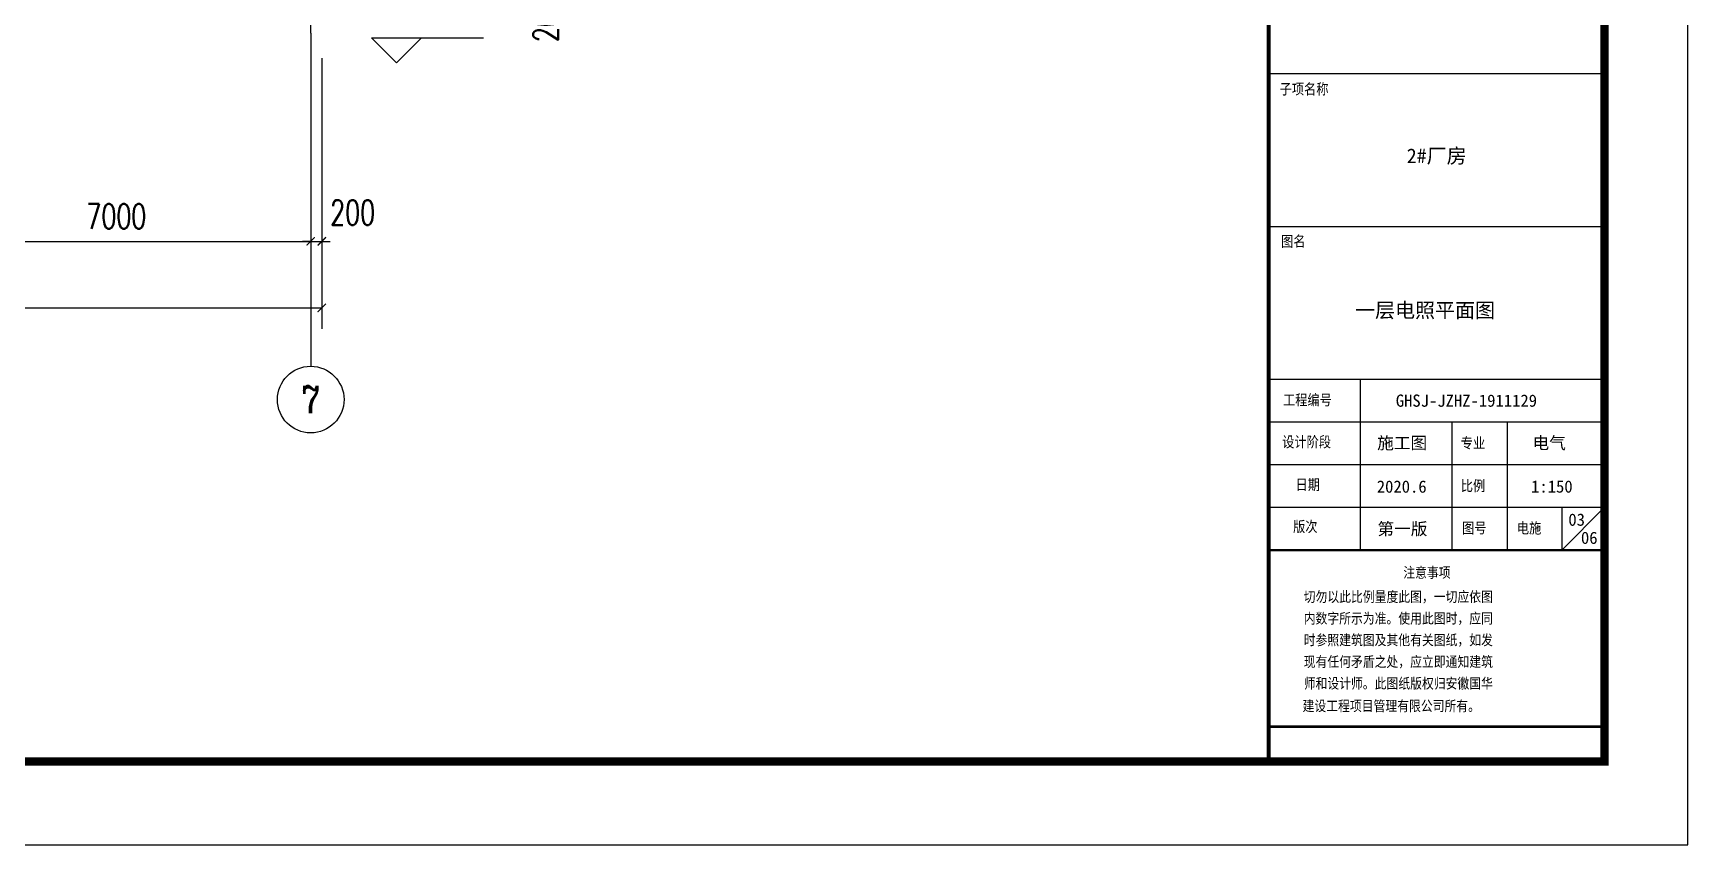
# Model space of a CAD drawing. Extents: x 33088 to 140010, y 13737 to 369010.
# Drawn here: x 92590 to 122393, y 212556 to 227176 of the extents above; entities that cross this region are included whole.
import ezdxf
from ezdxf.enums import TextEntityAlignment as Align

# ---------------------------------------------------------------- set-up
doc = ezdxf.new("R2010")
doc.units = 0
doc.header["$LTSCALE"] = 1000
doc.header["$MEASUREMENT"] = 0
doc.linetypes.add('DOTE', pattern=[2.42, 2, -0.2, 0.02, -0.2])
doc.layers.get('0').update_dxf_attribs({"linetype": 'CONTINUOUS'})
doc.layers.get('DEFPOINTS').update_dxf_attribs({"linetype": 'CONTINUOUS'})
for name, color, linetype in [('1', 7, 'CONTINUOUS'), ('AXIS', 3, 'CONTINUOUS'), ('AXIS_TEXT', 7, 'CONTINUOUS'), ('DIM_ELEV', 3, 'CONTINUOUS'), ('DOTE', 1, 'DOTE'), ('PP-PM-TK', 7, 'CONTINUOUS'), ('PUB_TEXT', 7, 'CONTINUOUS'), ('PUB_TITLE', 4, 'CONTINUOUS')]:
    doc.layers.add(name, color=color, linetype=linetype)
doc.styles.add('-黑体', font='simhei.ttf', dxfattribs={"width": 0.8})
doc.styles.add('_TCH_AXIS', font='COMPLEX', dxfattribs={"bigfont": 'GBCBIG'})
doc.styles.add('COMPLEX', font='COMPLEX')
doc.styles.add('DIM_FONT', font='SIMPLEX', dxfattribs={"width": 0.7, "bigfont": 'GBCBIG'})
doc.styles.add('TQ', font='txt.shx', dxfattribs={"width": 0.8, "bigfont": 'hztxt.shx'})
doc.dimstyles.new('DIMN150', dxfattribs={"dimscale": 1.5, "dimtxt": 300, "dimasz": 100, "dimexe": 250, "dimexo": 300, "dimgap": 150, "dimtad": 1, "dimdec": 0, "dimzin": 0, "dimtxsty": 'DIM_FONT', "dimblk": 'ARCHTICK', "dimcen": 0.09, "dimclrt": 7, "dimazin": 3, "dimtfac": 1, "dimtdec": 0, "dimtix": 1, "dimtmove": 0, "dimatfit": 3, "dimtolj": 1, "dimtzin": 0})

# ---------------------------------------------------------------- blocks, each defined once
blk = doc.blocks.new('_AXISO')
blk.add_circle((0, 0), 0.5)
at = {"layer": 'AXIS_TEXT', "style": 'COMPLEX', "width": 1.041667}
blk.add_attdef('A', text='', height=0.56, dxfattribs=at).set_placement((-0.25, -0.28), (0.25, -0.28), align=Align.FIT)
blk = doc.blocks.new('_ARCHTICK')
at = {"color": 0, "linetype": 'BYBLOCK', "const_width": 0.15}
blk.add_lwpolyline([(-0.5, -0.5), (0.5, 0.5)], dxfattribs=at)
blk = doc.blocks.new('*D74')
at = {"layer": 'AXIS', "color": 0}
for p, q in [((165343, 234065), (165343, 229190)), ((207743, 234065), (207743, 229190)), ((165343, 229565), (207743, 229565))]:
    blk.add_line(p, q, dxfattribs=at)
at = {"layer": 'DEFPOINTS', "color": 0}
for p in [(165343, 234515), (207743, 234515), (207743, 229565)]:
    blk.add_point(p, dxfattribs=at)
at = {"layer": 'AXIS', "color": 0, "xscale": 150, "yscale": 150, "zscale": 150, "rotation": 180}
blk.add_blockref('_ARCHTICK', (165343, 229565), dxfattribs=at)
at = {"layer": 'AXIS', "color": 0, "xscale": 150, "yscale": 150, "zscale": 150}
blk.add_blockref('_ARCHTICK', (207743, 229565), dxfattribs=at)
at = {"layer": 'AXIS', "color": 7, "insert": (186543, 230015), "char_height": 450, "attachment_point": 5, "style": 'DIM_FONT'}
blk.add_mtext('\\A1;42400', dxfattribs=at)
blk = doc.blocks.new('*D81')
at = {"layer": 'AXIS', "color": 0}
for p, q in [((200543, 234065), (200543, 230390)), ((207543, 234065), (207543, 230390)), ((200543, 230765), (207543, 230765))]:
    blk.add_line(p, q, dxfattribs=at)
at = {"layer": 'DEFPOINTS', "color": 0}
for p in [(200543, 234515), (207543, 234515), (207543, 230765)]:
    blk.add_point(p, dxfattribs=at)
at = {"layer": 'AXIS', "color": 0, "xscale": 150, "yscale": 150, "zscale": 150, "rotation": 180}
blk.add_blockref('_ARCHTICK', (200543, 230765), dxfattribs=at)
at = {"layer": 'AXIS', "color": 0, "xscale": 150, "yscale": 150, "zscale": 150}
blk.add_blockref('_ARCHTICK', (207543, 230765), dxfattribs=at)
at = {"layer": 'AXIS', "color": 7, "insert": (204043, 231215), "char_height": 450, "attachment_point": 5, "style": 'DIM_FONT'}
blk.add_mtext('\\A1;7000', dxfattribs=at)
blk = doc.blocks.new('*D82')
at = {"layer": 'AXIS', "color": 0}
for p, q in [((207543, 234065), (207543, 230390)), ((207743, 234065), (207743, 230390)), ((207543, 230765), (207393, 230765)), ((207543, 230765), (207743, 230765)), ((207743, 230765), (207893, 230765))]:
    blk.add_line(p, q, dxfattribs=at)
at = {"layer": 'DEFPOINTS', "color": 0}
for p in [(207543, 234515), (207743, 234515), (207743, 230765)]:
    blk.add_point(p, dxfattribs=at)
at = {"layer": 'AXIS', "color": 0, "xscale": 150, "yscale": 150, "zscale": 150}
blk.add_blockref('_ARCHTICK', (207543, 230765), dxfattribs=at)
at = {"layer": 'AXIS', "color": 0, "xscale": 150, "yscale": 150, "zscale": 150, "rotation": 180}
blk.add_blockref('_ARCHTICK', (207743, 230765), dxfattribs=at)
at = {"layer": 'AXIS', "color": 7, "insert": (208298, 231283), "char_height": 450, "attachment_point": 5, "style": 'DIM_FONT'}
blk.add_mtext('\\A1;200', dxfattribs=at)
blk = doc.blocks.new('*D93')
at = {"layer": 'AXIS', "color": 0}
for p, q in [((208993, 235515), (212668, 235515)), ((212293, 235515), (212293, 235665)), ((212293, 235315), (212293, 235515)), ((208993, 235315), (212668, 235315)), ((212293, 235315), (212293, 235165))]:
    blk.add_line(p, q, dxfattribs=at)
at = {"layer": 'DEFPOINTS', "color": 0}
for p in [(208543, 235515), (212293, 235515), (208543, 235315)]:
    blk.add_point(p, dxfattribs=at)
at = {"layer": 'AXIS', "color": 0, "xscale": 150, "yscale": 150, "zscale": 150}
for p, rotation in [((212293, 235515), 270), ((212293, 235315), 90)]:
    blk.add_blockref('_ARCHTICK', p, dxfattribs=dict(at, rotation=rotation))
at = {"layer": 'AXIS', "color": 7, "insert": (211776, 234760), "char_height": 450, "attachment_point": 5, "rotation": 90, "style": 'DIM_FONT'}
blk.add_mtext('\\A1;200', dxfattribs=at)
blk = doc.blocks.new('DF212R')
at = {"layer": 'AXIS', "color": 8}
blk.add_line((207543.5, 234515), (207543.5, 228515), dxfattribs=at)
at = {"layer": 'DIM_ELEV', "color": 8}
for p, q in [((209086, 233977.8), (208636, 234427.8)), ((208636, 234427.8), (210655.8, 234427.8)), ((209086, 233977.8), (209536, 234427.8))]:
    blk.add_line(p, q, dxfattribs=at)
at = {"layer": 'DOTE', "color": 8}
blk.add_line((207543.5, 234515), (207543.5, 271115), dxfattribs=at)
at = {"layer": 'AXIS', "color": 8}
ref = blk.add_blockref('_AXISO', (207543.5, 227915), dxfattribs=dict(at, xscale=1200, yscale=1200, zscale=1200))
ref.add_attrib('A', '7', dxfattribs={"layer": 'AXIS_TEXT', "color": 8, "height": 493.2, "style": '_TCH_AXIS'}).set_placement((207379.1, 227668.5), (207707.9, 227668.5), align=Align.FIT)
for base, p1, p2, angle, picture, middle in [((212293.5, 235515), (208543.5, 235315), (208543.5, 235515), 90, '*D93', (211776, 234760)), ((207743.5, 230765), (207543.5, 234515), (207743.5, 234515), 0, '*D82', (208298.5, 231282.5))]:
    dim = blk.add_linear_dim(base=base, p1=p1, p2=p2, angle=angle, dimstyle='DIMN150', dxfattribs=at)
    dim.commit()
    dim.dimension.update_dxf_attribs({"geometry": picture, "text_midpoint": middle, "dimtype": 161})
for p1, p2, distance, picture, middle in [((165343.5, 234515), (207743.5, 234515), -4950, '*D74', (186543.5, 230015)), ((200543.5, 234515), (207543.5, 234515), -3750, '*D81', (204043.5, 231215))]:
    dim = blk.add_aligned_dim(p1=p1, p2=p2, distance=distance, dimstyle='DIMN150', dxfattribs=at)
    dim.commit()
    dim.dimension.update_dxf_attribs({"geometry": picture, "text_midpoint": middle})

msp = doc.modelspace()

# ---------------------------------------------------------------- linework, layer by layer
at = {"layer": '1'}
for p, q in [((114843, 226446), (120893, 226446)), ((114843, 223696), (120893, 223696))]:
    msp.add_line(p, q, dxfattribs=at)
at = {"layer": '1', "color": 4}
for p, q in [((114843, 220946), (120893, 220946)), ((116493, 220946), (116493, 217866)), ((114843, 220176), (120893, 220176)), ((118143, 220176), (118143, 217866)), ((119138, 220176), (119138, 217866)), ((114843, 219406), (120893, 219406)), ((114843, 218636), (120893, 218636)), ((120893, 218636), (120123, 217866)), ((120123, 218636), (120123, 217866))]:
    msp.add_line(p, q, dxfattribs=at)
at = {"layer": '1', "color": 4, "const_width": 44}
msp.add_lwpolyline([(114843, 217866), (120893, 217866)], dxfattribs=at)
at = {"layer": 'PP-PM-TK', "color": 4}
for points, const_width in [([(114843, 274056), (114843, 214056)], 77), ([(114843, 214685), (120893, 214685)], 44)]:
    msp.add_lwpolyline(points, dxfattribs=dict(at, const_width=const_width))
at = {"layer": 'PUB_TITLE'}
msp.add_lwpolyline([(33293, 212556), (122393, 212556), (122393, 275556), (33293, 275556)], close=True, dxfattribs=at)
at = {"layer": 'PUB_TITLE', "const_width": 150}
msp.add_lwpolyline([(37043, 214056), (120893, 214056), (120893, 274056), (37043, 274056)], close=True, dxfattribs=at)

# ---------------------------------------------------------------- block references
msp.add_blockref('DF212R', (-109954, -7339))

# ---------------------------------------------------------------- texts
at = {"layer": 'PUB_TEXT', "color": 2, "style": 'TQ'}
for s, height, p in [('子项名称', 220, (115040, 226051)), ('图名', 220, (115067, 223309)), ('工程编号', 220, (115101, 220451)), ('设计阶段', 220, (115086, 219696)), ('专业', 220, (118303, 219677)), ('日期', 220, (115326, 218926)), ('比例', 220, (118303, 218907)), ('版次', 220, (115283, 218171)), ('图号', 220, (118327, 218146)), ('电施', 220, (119313, 218145)), ('注意事项', 213, (117267, 217347)), ('切勿以此比例量度此图，一切应依图', 212.96, (115474, 216911)), ('内数字所示为准。使用此图时，应同', 212.96, (115474, 216522)), ('时参照建筑图及其他有关图纸，如发', 212.96, (115474, 216132)), ('现有任何矛盾之处，应立即通知建筑', 212.96, (115474, 215741)), ('师和设计师。此图纸版权归安徽国华', 212.96, (115474, 215351)), ('建设工程项目管理有限公司所有。', 212.96, (115454, 214945))]:
    msp.add_text(s, height=height, dxfattribs=at).set_placement(p)
at = {"layer": 'PUB_TITLE', "color": 255, "style": '-黑体'}
for s, height, p in [('2#厂房', 264, (117329, 224834)), ('GHSJ-JZHZ-1911129', 220, (117132, 220447)), ('施工图', 220, (116798, 219685)), ('电气', 220, (119595, 219685)), ('2020.6', 220, (116790, 218899)), ('1:150', 220, (119569, 218900)), ('03', 220, (120240, 218304)), ('第一版', 220, (116802, 218138)), ('06', 220, (120467, 217977))]:
    msp.add_text(s, height=height, dxfattribs=at).set_placement(p)
at = {"layer": 'PUB_TITLE', "color": 6, "style": '-黑体'}
msp.add_text('一层电照平面图', height=264, dxfattribs=at).set_placement((116399, 222053))

doc.saveas('drawing.dxf')
